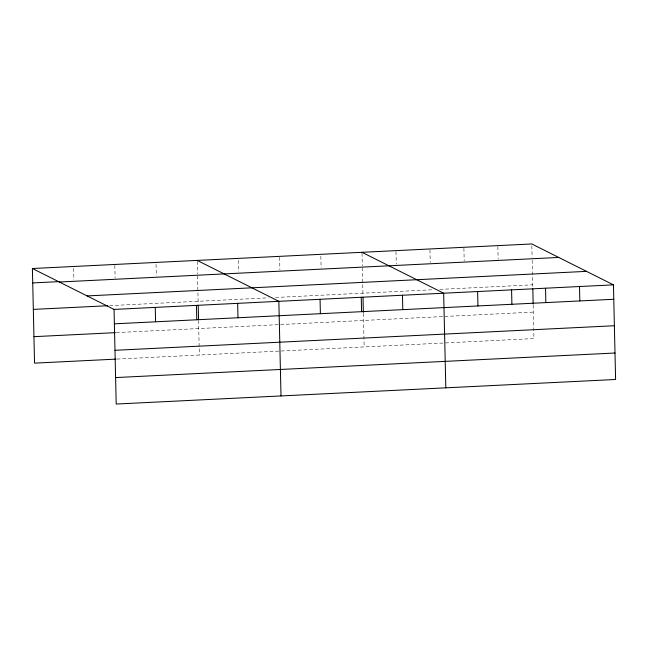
<?xml version="1.0" encoding="UTF-8"?>
<svg xmlns="http://www.w3.org/2000/svg" width="648" height="648" viewBox="0 0 648 648"><rect width="100%" height="100%" fill="white"/><g stroke="black" fill="none" stroke-linecap="round" stroke-linejoin="round"><path stroke-width="0.49" stroke-dasharray="3.24 2.43" d="M109.698 305.637L268.466 297.829M275.505 297.481L433.844 289.688M439.838 289.397L532.721 284.828M116.348 332.61L533.345 312.101M116.948 359.081L533.944 338.572L533.741 329.751M531.838 245.876L532.105 257.394M532.17 260.318L532.794 287.858M533.183 305.03L533.717 328.771M497.858 246.588L498.142 259.07M463.903 248.257L464.187 260.739M429.94 249.926L430.223 262.408M395.985 251.594L396.268 264.076M362.021 253.263L362.305 265.753M362.354 267.689L362.977 295.204M363.39 313.381L364.152 346.923M320.841 256.252L321.108 267.778M279.62 257.321L279.904 269.803M238.448 260.31L238.707 271.828M197.219 261.371L197.502 273.853M197.551 275.797L198.175 303.305M198.563 320.476L199.349 355.031M156.047 264.36L156.306 275.886M114.826 265.429L115.109 277.911M73.645 268.41L73.904 279.936"/><path stroke-width="0.97" d="M32.4 268.515L531.797 243.956L613.454 284.861L615.6 379.485L116.203 404.044L114.056 309.428L32.4 268.515L34.547 363.139L115.943 359.13M32.724 282.925L59.859 281.588M59.349 282.018L558.746 257.45M87.107 295.925L586.505 271.366M33.331 309.396L107.689 305.735M114.056 309.428L613.454 284.861M114.38 323.83L613.778 299.271M33.947 336.668L115.344 332.659M114.988 350.301L614.377 325.742M115.603 377.573L615.001 353.014M362.005 252.307L443.661 293.212L445.808 387.836M197.203 260.415L278.859 301.32L281.005 395.936M579.49 286.538L579.822 300.939M545.535 288.206L545.859 302.608M532.818 288.87L533.158 304.017M511.58 289.875L511.904 304.276M477.617 291.543L477.94 305.945M402.457 295.245L402.789 309.647M363.018 297.221L363.366 312.377M361.26 297.27L361.584 311.672M320.055 299.295L320.387 313.697M237.654 303.345L237.986 317.755M198.223 305.329L198.539 319.472M196.457 305.378L196.781 319.78M155.253 307.403L155.585 321.805"/></g></svg>
